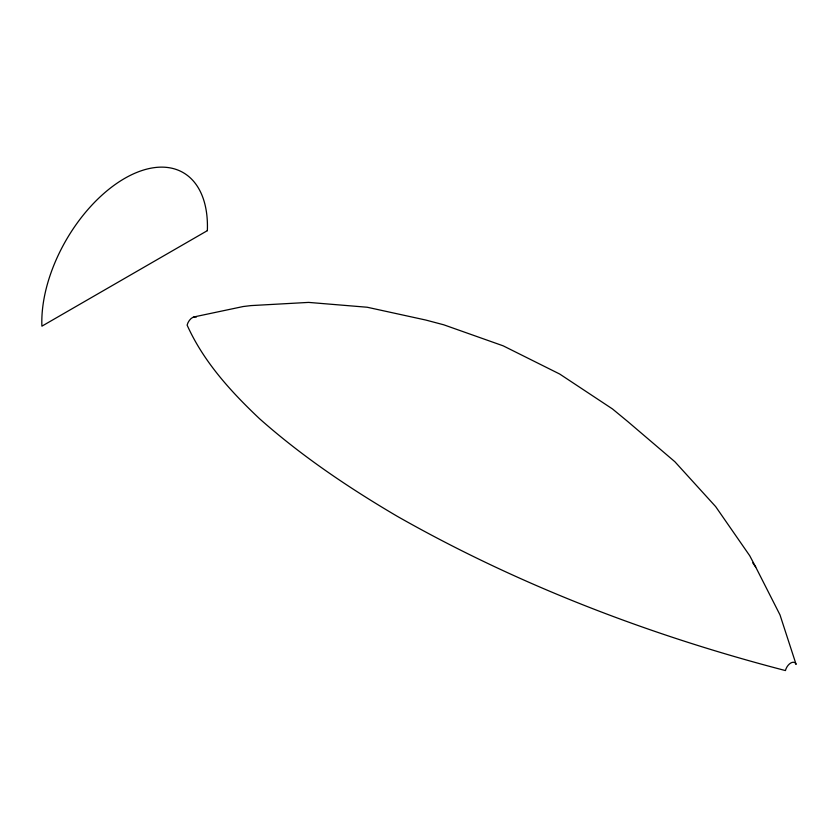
<?xml version="1.0" encoding="UTF-8"?>
<svg xmlns="http://www.w3.org/2000/svg" width="838" height="838" viewBox="0 0 838 838"><rect width="100%" height="100%" fill="white"/><g stroke="black" fill="none" stroke-linecap="round" stroke-linejoin="round"><path stroke-width="1.26" d="M193.84 316.963L243.198 306.53L250.971 305.598L308.614 302.403L367.201 307.242L425.819 320.053L443.773 324.809L503.167 345.832L559.69 374.031L612.494 408.954L627.913 421.671L674.862 461.717L715.673 506.623L749.717 555.709L755.729 567.096L780 614.903L796.1 664.408A7.919 4.567 -60 0 0 790.768 663.005A7.919 4.567 -60 0 0 785.436 670.568C650.298 635.466 518.659 585.259 397.107 516.218C348.598 487.674 301.722 456.155 259.56 418.728C230.754 391.514 203.529 361.649 187.115 325.123A7.919 4.567 -60 0 1 196.281 317.11M752.744 562.874L755.729 567.096M207.353 230.649L41.9 326.171A117.121 67.616 -60 0 1 124.632 178.421A117.121 67.616 -60 0 1 207.353 230.649"/></g></svg>
